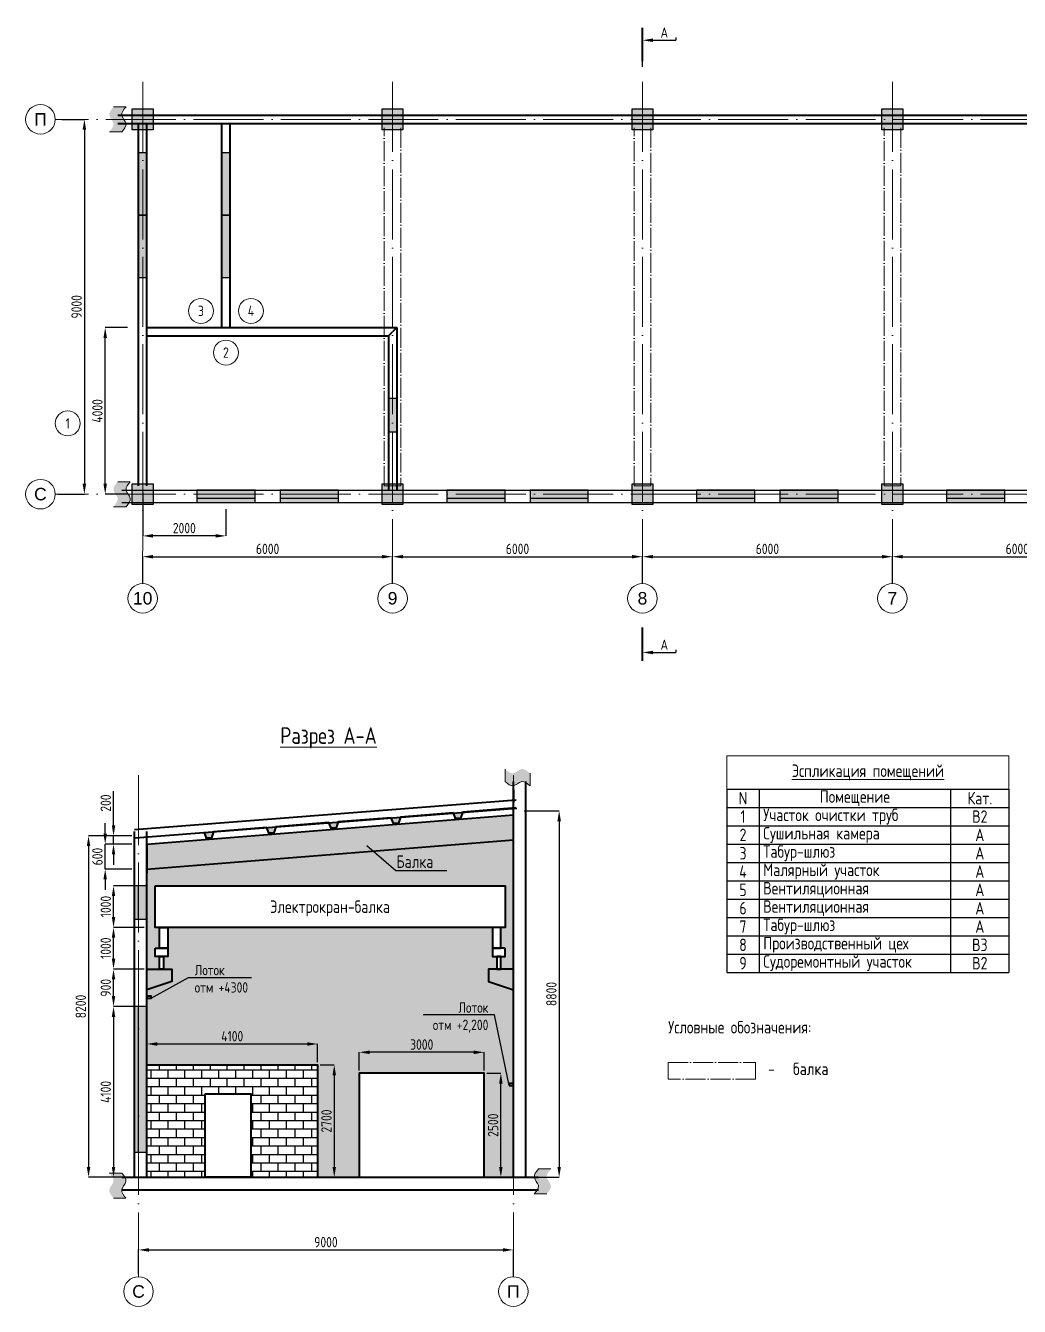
# Model space of a CAD drawing. Header units: millimetres. Extents: x -2811 to 42867, y -19500 to 11251.
# Drawn here: x -2811 to 21050, y -19500 to 11251 of the extents above; entities that cross this region are included whole.
import ezdxf
from ezdxf import colors
from ezdxf.entities.mleader import LeaderData, LeaderLine
from ezdxf.math import Vec2, Vec3

# ---------------------------------------------------------------- set-up
doc = ezdxf.new("R2010")
doc.units = ezdxf.units.MM
doc.linetypes.add('ACAD_ISO04W100', pattern=[30, 24, -3, 0, -3])
doc.layers.add('Штриховка', color=7, linetype='Continuous', lineweight=25)
doc.styles.get("Standard").update_dxf_attribs({"font": 'gost_1.ttf'})
doc.dimstyles.new('ISO-25', dxfattribs={"dimtxt": 250, "dimasz": 250, "dimexe": 1.25, "dimexo": 62, "dimgap": 62, "dimtad": 1, "dimtxsty": 'Standard', "dimcen": 2.5, "dimadec": 0, "dimazin": 0, "dimtfac": 1, "dimtmove": 0, "dimatfit": 3, "dimfxl": 1, "dimarcsym": 0})

# ---------------------------------------------------------------- blocks, each defined once
blk = doc.blocks.new('*D6')
at = {"color": 0, "lineweight": -2, "transparency": 16777216}
for p, q in [((-1938, 9000), (-1399, 9000)), ((-1400, 8750), (-1400, 250)), ((-2038, 0), (-1399, 0))]:
    blk.add_line(p, q, dxfattribs=at)
at = {"color": 0, "lineweight": 40, "transparency": 16777216}
for points in [[(-1442, 8750), (-1358, 8750), (-1400, 9000)], [(-1442, 250), (-1358, 250), (-1400, 0)]]:
    blk.add_solid(points, dxfattribs=at)
at = {"layer": 'Defpoints', "color": 0, "lineweight": 40, "transparency": 16777216}
for p in [(-2000, 9000), (-2100, 0), (-1400, 0)]:
    blk.add_point(p, dxfattribs=at)
at = {"color": 0, "lineweight": 15, "transparency": 16777216, "insert": (-1587, 4500), "char_height": 250, "attachment_point": 5, "rotation": 90}
blk.add_mtext('9000', dxfattribs=at)
blk = doc.blocks.new('*D7')
at = {"color": 0, "lineweight": -2, "transparency": 16777216}
for p, q in [((0, -2138), (0, -1499)), ((250, -1500), (5750, -1500)), ((6000, -2138), (6000, -1499))]:
    blk.add_line(p, q, dxfattribs=at)
at = {"color": 0, "lineweight": 40, "transparency": 16777216}
for points in [[(250, -1458), (250, -1542), (0, -1500)], [(5750, -1458), (5750, -1542), (6000, -1500)]]:
    blk.add_solid(points, dxfattribs=at)
at = {"layer": 'Defpoints', "color": 0, "lineweight": 40, "transparency": 16777216}
for p in [(6000, -1500), (0, -2200), (6000, -2200)]:
    blk.add_point(p, dxfattribs=at)
at = {"color": 0, "lineweight": 15, "transparency": 16777216, "insert": (3000, -1313), "char_height": 250, "attachment_point": 5}
blk.add_mtext('6000', dxfattribs=at)
blk = doc.blocks.new('*U2')
at = {"linetype": 'ACAD_ISO04W100', "lineweight": 15, "ltscale": 70}
blk.add_lwpolyline([(1, -6603), (0, -18648), (0, -18648)], dxfattribs=at)
at = {"linetype": 'Continuous', "lineweight": 15}
blk.add_circle((0, -19003), 355, dxfattribs=at)
blk = doc.blocks.new('*U3')
at = {"color": 0, "linetype": 'ByBlock', "lineweight": -2, "transparency": 16777216}
for p in [(0, 0), (6000, 0), (12000, 0), (18000, 0), (24000, 0), (30000, 0), (36000, 0), (42000, 0)]:
    blk.add_blockref('*U2', p, dxfattribs=at)
blk = doc.blocks.new('*U4')
at = {"linetype": 'ACAD_ISO04W100', "lineweight": 15, "ltscale": 70}
blk.add_lwpolyline([(1, 26252), (0, -18648), (0, -18648)], dxfattribs=at)
at = {"linetype": 'Continuous', "lineweight": 15}
blk.add_circle((0, -19003), 355, dxfattribs=at)
blk = doc.blocks.new('*U5')
at = {"color": 0, "linetype": 'ByBlock', "lineweight": -2, "transparency": 16777216}
for p in [(-9000, 0), (0, 0)]:
    blk.add_blockref('*U4', p, dxfattribs=at)
blk = doc.blocks.new('*U0')
at = {"linetype": 'Continuous', "lineweight": 30}
h = blk.add_hatch(color=254, dxfattribs=at)
h.dxf.hatch_style = 1
h.paths.add_polyline_path([(250, 250), (-250, 250), (-250, -250), (250, -250)])
at = {"color": 7, "linetype": 'Continuous', "lineweight": 30}
blk.add_lwpolyline([(-250, 250), (250, 250), (250, -250), (-250, -250)], close=True, dxfattribs=at)
blk = doc.blocks.new('*U1')
at = {"color": 0, "linetype": 'ByBlock', "lineweight": -2, "transparency": 16777216}
for p in [(0, 9000), (6000, 9000), (12000, 9000), (18000, 9000), (24000, 9000), (30000, 9000), (36000, 9000), (42000, 9000), (0, 0), (6000, 0), (12000, 0), (18000, 0), (24000, 0), (30000, 0), (36000, 0), (42000, 0)]:
    blk.add_blockref('*U0', p, dxfattribs=at)
blk = doc.blocks.new('*D9')
at = {"color": 0, "lineweight": -2, "transparency": 16777216}
for p, q in [((6000, -2138), (6000, -1499)), ((6250, -1500), (11750, -1500)), ((12000, -2138), (12000, -1499))]:
    blk.add_line(p, q, dxfattribs=at)
at = {"color": 0, "lineweight": 40, "transparency": 16777216}
for points in [[(6250, -1458), (6250, -1542), (6000, -1500)], [(11750, -1458), (11750, -1542), (12000, -1500)]]:
    blk.add_solid(points, dxfattribs=at)
at = {"layer": 'Defpoints', "color": 0, "lineweight": 40, "transparency": 16777216}
for p in [(12000, -1500), (6000, -2200), (12000, -2200)]:
    blk.add_point(p, dxfattribs=at)
at = {"color": 0, "lineweight": 15, "transparency": 16777216, "insert": (9000, -1313), "char_height": 250, "attachment_point": 5}
blk.add_mtext('6000', dxfattribs=at)
blk = doc.blocks.new('*D10')
at = {"color": 0, "lineweight": -2, "transparency": 16777216}
for p, q in [((12000, -2138), (12000, -1499)), ((12250, -1500), (17750, -1500)), ((18000, -2138), (18000, -1499))]:
    blk.add_line(p, q, dxfattribs=at)
at = {"color": 0, "lineweight": 40, "transparency": 16777216}
for points in [[(12250, -1458), (12250, -1542), (12000, -1500)], [(17750, -1458), (17750, -1542), (18000, -1500)]]:
    blk.add_solid(points, dxfattribs=at)
at = {"layer": 'Defpoints', "color": 0, "lineweight": 40, "transparency": 16777216}
for p in [(18000, -1500), (12000, -2200), (18000, -2200)]:
    blk.add_point(p, dxfattribs=at)
at = {"color": 0, "lineweight": 15, "transparency": 16777216, "insert": (15000, -1313), "char_height": 250, "attachment_point": 5}
blk.add_mtext('6000', dxfattribs=at)
blk = doc.blocks.new('*D11')
at = {"color": 0, "lineweight": -2, "transparency": 16777216}
for p, q in [((18000, -2138), (18000, -1499)), ((18250, -1500), (23750, -1500)), ((24000, -2138), (24000, -1499))]:
    blk.add_line(p, q, dxfattribs=at)
at = {"color": 0, "lineweight": 40, "transparency": 16777216}
for points in [[(18250, -1458), (18250, -1542), (18000, -1500)], [(23750, -1458), (23750, -1542), (24000, -1500)]]:
    blk.add_solid(points, dxfattribs=at)
at = {"layer": 'Defpoints', "color": 0, "lineweight": 40, "transparency": 16777216}
for p in [(24000, -1500), (18000, -2200), (24000, -2200)]:
    blk.add_point(p, dxfattribs=at)
at = {"color": 0, "lineweight": 15, "transparency": 16777216, "insert": (21000, -1313), "char_height": 250, "attachment_point": 5}
blk.add_mtext('6000', dxfattribs=at)
blk = doc.blocks.new('*T15')
at = {"color": 0, "linetype": 'ByBlock', "lineweight": -2, "transparency": 16777216}
for p, q in [((0, -800), (6772, -800)), ((0, -800), (0, -5200)), ((772, -800), (772, -5200)), ((5372, -800), (5372, -5200)), ((6772, -800), (6772, -5200)), ((0, -1240), (6772, -1240)), ((0, -1680), (6772, -1680)), ((0, -2120), (6772, -2120)), ((0, -2560), (6772, -2560)), ((0, -3000), (6772, -3000)), ((0, -3440), (6772, -3440)), ((0, -3880), (6772, -3880)), ((0, -4320), (6772, -4320)), ((0, -4760), (6772, -4760)), ((0, -5200), (6772, -5200))]:
    blk.add_line(p, q, dxfattribs=at)
at = {"layer": 'Defpoints', "color": 8, "linetype": 'ByBlock', "lineweight": 0, "transparency": 16777216}
for p, q in [((0, 0), (6772, 0)), ((0, 0), (0, -800)), ((6772, 0), (6772, -800))]:
    blk.add_line(p, q, dxfattribs=at)
at = {"color": 0, "linetype": 'Continuous', "lineweight": 20, "transparency": 16777216, "char_height": 300}
for s, insert, width, attachment_point in [('{\\fGOST type A|b0|i0|c204|p34;\\LЭспликация помещений}', (3386, -400), 6572.03, 5), ('N', (386, -1020), 572.03, 5), ('Помещение', (3072, -1020), 4400, 5), ('Кат.', (6072, -1020), 1200, 5), ('1', (386, -1460), 572.03, 5), ('Участок очистки труб', (872, -1460), 4400, 4), ('В2', (6072, -1460), 1200, 5), ('{\\C7;2}', (386, -1900), 572.03, 5), ('{\\fGOST type A|b0|i0|c204|p34;Сушильная камера}', (872, -1900), 4400, 4), ('А', (6072, -1900), 1200, 5), ('{\\fGOST type A|b0|i0|c204|p34;Табур-шлюз}', (872, -2340), 4400, 4), ('{\\C7;3}', (386, -2340), 572.03, 5), ('А', (6072, -2340), 1200, 5), ('{\\C7;4}', (386, -2780), 572.03, 5), ('Малярный участок', (872, -2780), 4400, 4), ('А', (6072, -2780), 1200, 5), ('{\\C7;5}', (386, -3220), 572.03, 5), ('{\\fGOST type A|b0|i0|c204|p34;Вентиляционная}', (872, -3220), 4400, 4), ('А', (6072, -3220), 1200, 5), ('{\\C7;6}', (386, -3660), 572.03, 5), ('{\\fGOST type A|b0|i0|c204|p34;Вентиляционная}', (872, -3660), 4400, 4), ('А', (6072, -3660), 1200, 5), ('7', (386, -4100), 572.03, 5), ('{\\fGOST type A|b0|i0|c204|p34;Табур-шлюз}', (872, -4100), 4400, 4), ('А', (6072, -4100), 1200, 5), ('8', (386, -4540), 572.03, 5), ('{\\fGOST type A|b0|i0|c204|p34;Производственный цех}', (872, -4540), 4400, 4), ('В3', (6072, -4540), 1200, 5), ('9', (386, -4980), 572.03, 5), ('{\\fGOST type A|b0|i0|c204|p34;Судоремонтный участок}', (872, -4980), 4400, 4), ('В2', (6072, -4980), 1200, 5)]:
    blk.add_mtext(s, dxfattribs=dict(at, insert=insert, width=width, attachment_point=attachment_point))
blk = doc.blocks.new('*U20')
at = {"linetype": 'Continuous', "lineweight": 40, "true_color": 0xffffff}
h = blk.add_hatch(color=7, dxfattribs=at)
h.dxf.hatch_style = 1
h.paths.add_polyline_path([(1400, -300), (1400, 0), (0, 0), (0, -300)])
at = {"color": 0, "linetype": 'Continuous', "lineweight": 30}
for p, q in [((1400, 0), (0, 0)), ((0, 0), (0, -300)), ((1400, -300), (1400, 0)), ((0, -300), (1400, -300))]:
    blk.add_line(p, q, dxfattribs=at)
blk.add_lwpolyline([(0, -100), (1400, -100)], dxfattribs=at)
blk = doc.blocks.new('*U23')
at = {"linetype": 'Continuous', "lineweight": 40, "true_color": 0xffffff}
h = blk.add_hatch(color=7, dxfattribs=at)
h.dxf.hatch_style = 1
h.paths.add_polyline_path([(800, -199), (800, 0), (0, 0), (0, -199)])
at = {"color": 0, "linetype": 'Continuous', "lineweight": 30}
for p, q in [((0, 0), (0, -199)), ((800, -199), (800, 0))]:
    blk.add_line(p, q, dxfattribs=at)
blk = doc.blocks.new('*D26')
at = {"color": 0, "lineweight": -2, "transparency": 16777216}
for p, q in [((0, 38), (0, -1001)), ((2000, -362), (2000, -1001)), ((1750, -1000), (250, -1000))]:
    blk.add_line(p, q, dxfattribs=at)
at = {"color": 0, "lineweight": 40, "transparency": 16777216}
for points in [[(250, -958), (250, -1042), (0, -1000)], [(1750, -958), (1750, -1042), (2000, -1000)]]:
    blk.add_solid(points, dxfattribs=at)
at = {"layer": 'Defpoints', "color": 0, "lineweight": 40, "transparency": 16777216}
for p in [(0, 100), (2000, -300), (0, -1000)]:
    blk.add_point(p, dxfattribs=at)
at = {"color": 0, "lineweight": 15, "transparency": 16777216, "insert": (1000, -813), "char_height": 250, "attachment_point": 5}
blk.add_mtext('2000', dxfattribs=at)
blk = doc.blocks.new('*D27')
at = {"color": 0, "lineweight": -2, "transparency": 16777216}
for p, q in [((-362, 4000), (-901, 4000)), ((-900, 250), (-900, 3750)), ((-362, 0), (-901, 0))]:
    blk.add_line(p, q, dxfattribs=at)
at = {"color": 0, "lineweight": 40, "transparency": 16777216}
for points in [[(-942, 3750), (-858, 3750), (-900, 4000)], [(-942, 250), (-858, 250), (-900, 0)]]:
    blk.add_solid(points, dxfattribs=at)
at = {"layer": 'Defpoints', "color": 0, "lineweight": 40, "transparency": 16777216}
for p in [(-900, 4000), (-300, 4000), (-300, 0)]:
    blk.add_point(p, dxfattribs=at)
at = {"color": 0, "lineweight": 15, "transparency": 16777216, "insert": (-1087, 2000), "char_height": 250, "attachment_point": 5, "rotation": 90}
blk.add_mtext('4000', dxfattribs=at)
blk = doc.blocks.new('*U28')
at = {"linetype": 'ACAD_ISO04W100', "lineweight": 15, "ltscale": 70}
blk.add_lwpolyline([(1, -6603), (0, -18648), (0, -18648)], dxfattribs=at)
at = {"linetype": 'Continuous', "lineweight": 15}
blk.add_circle((0, -19003), 355, dxfattribs=at)
blk = doc.blocks.new('*U29')
at = {"color": 0, "linetype": 'ByBlock', "lineweight": -2, "transparency": 16777216}
for p in [(0, 0), (9000, 0)]:
    blk.add_blockref('*U28', p, dxfattribs=at)
blk = doc.blocks.new('*D30')
at = {"color": 0, "lineweight": -2, "transparency": 16777216}
for p, q in [((-100, -18727), (-100, -18143)), ((8900, -18782), (8900, -18143)), ((150, -18144), (8650, -18144))]:
    blk.add_line(p, q, dxfattribs=at)
at = {"color": 0, "lineweight": 40, "transparency": 16777216}
for points in [[(150, -18102), (150, -18186), (-100, -18144)], [(8650, -18102), (8650, -18186), (8900, -18144)]]:
    blk.add_solid(points, dxfattribs=at)
at = {"layer": 'Defpoints', "color": 0, "lineweight": 40, "transparency": 16777216}
for p in [(8900, -18144), (-100, -18789), (8900, -18844)]:
    blk.add_point(p, dxfattribs=at)
at = {"color": 0, "lineweight": 15, "transparency": 16777216, "insert": (4400, -17957), "char_height": 250, "attachment_point": 5}
blk.add_mtext('9000', dxfattribs=at)
blk = doc.blocks.new('*U17')
at = {"linetype": 'Continuous', "lineweight": 20, "true_color": 0xffffff}
h = blk.add_hatch(color=7, dxfattribs=at)
h.dxf.hatch_style = 1
edge = h.paths.add_edge_path()
edge.add_spline(control_points=[(0, 0), (0.67, -0.56), (2, -1.67), (4, 0.67), (5.33, -0.44), (6, -1)], knot_values=[0, 0, 0, 0, 2.236068, 4.472136, 6.708204, 6.708204, 6.708204, 6.708204], degree=3, periodic=0)
edge.add_line((6, -1), (6, 2))
edge.add_spline(control_points=[(6, 2), (5.33, 2.56), (4, 3.67), (2, 1.33), (0.67, 2.44), (0, 3)], knot_values=[0, 0, 0, 0, 2.236068, 4.472136, 6.708204, 6.708204, 6.708204, 6.708204], degree=3, periodic=0)
edge.add_line((0, 3), (0, 0))
at = {"color": 7, "linetype": 'Continuous', "lineweight": 20, "true_color": 0xffffff}
for points in [[(0, 3), (0, 3), (0, 0)], [(6, 2), (6, 2), (6, -1)]]:
    blk.add_lwpolyline(points, dxfattribs=at)
at = {"color": 7, "linetype": 'Continuous', "lineweight": 20}
blk.add_spline([(0, 0), (2, -1), (4, 0), (6, -1)], degree=3, dxfattribs=at)
blk = doc.blocks.new('*D31')
at = {"color": 0, "lineweight": -2, "transparency": 16777216}
for p, q in [((-262, -12300), (-701, -12300)), ((-700, -12550), (-700, -16150)), ((138, -16400), (-701, -16400))]:
    blk.add_line(p, q, dxfattribs=at)
at = {"color": 0, "lineweight": 40, "transparency": 16777216}
for points in [[(-741, -12550), (-658, -12550), (-700, -12300)], [(-741, -16150), (-658, -16150), (-700, -16400)]]:
    blk.add_solid(points, dxfattribs=at)
at = {"layer": 'Defpoints', "color": 0, "lineweight": 40, "transparency": 16777216}
for p in [(-200, -12300), (-700, -16400), (200, -16400)]:
    blk.add_point(p, dxfattribs=at)
at = {"color": 0, "lineweight": 15, "transparency": 16777216, "insert": (-887, -14350), "char_height": 250, "attachment_point": 5, "rotation": 90}
blk.add_mtext('4100', dxfattribs=at)
blk = doc.blocks.new('*U32')
at = {"linetype": 'Continuous', "lineweight": 40, "true_color": 0xffffff}
h = blk.add_hatch(color=7, dxfattribs=at)
h.dxf.hatch_style = 1
h.paths.add_polyline_path([(3493, -300), (3493, 0), (0, 0), (0, -300)])
at = {"color": 0, "linetype": 'Continuous', "lineweight": 30}
for p, q in [((3493, 0), (0, 0)), ((0, 0), (0, -300)), ((0, -300), (3493, -300)), ((3493, -300), (3493, 0))]:
    blk.add_line(p, q, dxfattribs=at)
blk.add_lwpolyline([(0, -100), (3493, -100)], dxfattribs=at)
blk = doc.blocks.new('*D33')
at = {"color": 0, "lineweight": -2, "transparency": 16777216}
for p, q in [((-362, -8200), (-1301, -8200)), ((-1300, -8450), (-1300, -16150)), ((-362, -16400), (-1301, -16400))]:
    blk.add_line(p, q, dxfattribs=at)
at = {"color": 0, "lineweight": 40, "transparency": 16777216}
for points in [[(-1342, -8450), (-1258, -8450), (-1300, -8200)], [(-1342, -16150), (-1258, -16150), (-1300, -16400)]]:
    blk.add_solid(points, dxfattribs=at)
at = {"layer": 'Defpoints', "color": 0, "lineweight": 40, "transparency": 16777216}
for p in [(-300, -8200), (-1300, -16400), (-300, -16400)]:
    blk.add_point(p, dxfattribs=at)
at = {"color": 0, "lineweight": 15, "transparency": 16777216, "insert": (-1487, -12300), "char_height": 250, "attachment_point": 5, "rotation": 90}
blk.add_mtext('8200', dxfattribs=at)
blk = doc.blocks.new('*D34')
at = {"color": 0, "lineweight": -2, "transparency": 16777216}
for p, q in [((38, -10400), (-701, -10400)), ((-700, -11150), (-700, -10650)), ((38, -11400), (-701, -11400))]:
    blk.add_line(p, q, dxfattribs=at)
at = {"color": 0, "lineweight": 40, "transparency": 16777216}
for points in [[(-741, -10650), (-658, -10650), (-700, -10400)], [(-741, -11150), (-658, -11150), (-700, -11400)]]:
    blk.add_solid(points, dxfattribs=at)
at = {"layer": 'Defpoints', "color": 0, "lineweight": 40, "transparency": 16777216}
for p in [(-700, -10400), (100, -10400), (100, -11400)]:
    blk.add_point(p, dxfattribs=at)
at = {"color": 0, "lineweight": 15, "transparency": 16777216, "insert": (-887, -10900), "char_height": 250, "attachment_point": 5, "rotation": 90}
blk.add_mtext('1000', dxfattribs=at)
blk = doc.blocks.new('*D35')
at = {"color": 0, "lineweight": -2, "transparency": 16777216}
for p, q in [((38, -9400), (-701, -9400)), ((-700, -10150), (-700, -9650)), ((38, -10400), (-701, -10400))]:
    blk.add_line(p, q, dxfattribs=at)
at = {"color": 0, "lineweight": 40, "transparency": 16777216}
for points in [[(-741, -9650), (-658, -9650), (-700, -9400)], [(-741, -10150), (-658, -10150), (-700, -10400)]]:
    blk.add_solid(points, dxfattribs=at)
at = {"layer": 'Defpoints', "color": 0, "lineweight": 40, "transparency": 16777216}
for p in [(-700, -9400), (100, -9400), (100, -10400)]:
    blk.add_point(p, dxfattribs=at)
at = {"color": 0, "lineweight": 15, "transparency": 16777216, "insert": (-887, -9900), "char_height": 250, "attachment_point": 5, "rotation": 90}
blk.add_mtext('1000', dxfattribs=at)
blk = doc.blocks.new('*U36')
at = {"linetype": 'Continuous', "lineweight": 40, "true_color": 0xffffff}
h = blk.add_hatch(color=7, dxfattribs=at)
h.dxf.hatch_style = 1
h.paths.add_polyline_path([(800, -300), (800, 0), (0, 0), (0, -300)])
at = {"color": 0, "linetype": 'Continuous', "lineweight": 30}
for p, q in [((800, 0), (0, 0)), ((0, 0), (0, -300)), ((800, -300), (800, 0)), ((0, -300), (800, -300))]:
    blk.add_line(p, q, dxfattribs=at)
blk.add_lwpolyline([(0, -100), (800, -100)], dxfattribs=at)
blk = doc.blocks.new('*D37')
at = {"color": 0, "lineweight": -2, "transparency": 16777216}
for p, q in [((-700, -7950), (-700, -7130)), ((-262, -8200), (-701, -8200)), ((-700, -8400), (-700, -8200)), ((-262, -8400), (-701, -8400)), ((-700, -8650), (-700, -8900))]:
    blk.add_line(p, q, dxfattribs=at)
at = {"color": 0, "lineweight": 40, "transparency": 16777216}
for points in [[(-741, -7950), (-658, -7950), (-700, -8200)], [(-741, -8650), (-658, -8650), (-700, -8400)]]:
    blk.add_solid(points, dxfattribs=at)
at = {"layer": 'Defpoints', "color": 0, "lineweight": 40, "transparency": 16777216}
for p in [(-700, -8200), (-200, -8200), (-200, -8400)]:
    blk.add_point(p, dxfattribs=at)
at = {"color": 0, "lineweight": 15, "transparency": 16777216, "insert": (-887, -7415), "char_height": 250, "attachment_point": 5, "rotation": 90}
blk.add_mtext('200', dxfattribs=at)
blk = doc.blocks.new('*U38')
at = {"linetype": 'Continuous', "lineweight": 40}
blk.add_lwpolyline([(-750, -70), (530, -70), (590, 70), (710, 70), (750, -70)], dxfattribs=at)
blk = doc.blocks.new('*U39')
at = {"color": 0, "linetype": 'ByBlock', "lineweight": -2, "transparency": 16777216}
for p in [(0, 0), (1500, 0), (3000, 0), (4500, 0), (6000, 0)]:
    blk.add_blockref('*U38', p, dxfattribs=at)
blk = doc.blocks.new('*D40')
at = {"color": 0, "lineweight": -2, "transparency": 16777216}
for p, q in [((12000, 10262), (12000, 10901)), ((12250, 10900), (12800, 10900)), ((12800, 10962), (12800, 10901))]:
    blk.add_line(p, q, dxfattribs=at)
at = {"color": 0, "lineweight": 40, "transparency": 16777216}
blk.add_solid([(12250, 10942), (12250, 10858), (12000, 10900)], dxfattribs=at)
at = {"layer": 'Defpoints', "color": 0, "lineweight": 40, "transparency": 16777216}
for p in [(12800, 10900), (12800, 10900), (12000, 10200)]:
    blk.add_point(p, dxfattribs=at)
at = {"color": 0, "lineweight": 15, "transparency": 16777216, "insert": (12525, 11087), "char_height": 250, "attachment_point": 5}
blk.add_mtext('{\\fGOST type A|b0|i0|c204|p34;А}', dxfattribs=at)
blk = doc.blocks.new('_None')
blk = doc.blocks.new('*D42')
at = {"color": 0, "lineweight": -2, "transparency": 16777216}
for p, q in [((12000, -3562), (12000, -3801)), ((12250, -3800), (12800, -3800)), ((12800, -3738), (12800, -3799))]:
    blk.add_line(p, q, dxfattribs=at)
at = {"color": 0, "lineweight": 40, "transparency": 16777216}
blk.add_solid([(12250, -3758), (12250, -3842), (12000, -3800)], dxfattribs=at)
at = {"layer": 'Defpoints', "color": 0, "lineweight": 40, "transparency": 16777216}
for p in [(12000, -3500), (12800, -3800), (12800, -3800)]:
    blk.add_point(p, dxfattribs=at)
at = {"color": 0, "lineweight": 15, "transparency": 16777216, "insert": (12525, -3613), "char_height": 250, "attachment_point": 5}
blk.add_mtext('{\\fGOST type A|b0|i0|c204|p34;А}', dxfattribs=at)
blk = doc.blocks.new('*U45')
at = {"linetype": 'Continuous', "lineweight": 40, "true_color": 0xffffff}
h = blk.add_hatch(color=7, dxfattribs=at)
h.dxf.hatch_style = 1
h.paths.add_polyline_path([(1500, -199), (1500, 0), (0, 0), (0, -199)])
at = {"color": 0, "linetype": 'Continuous', "lineweight": 30}
for p, q in [((0, 0), (0, -199)), ((1500, -199), (1500, 0))]:
    blk.add_line(p, q, dxfattribs=at)
blk = doc.blocks.new('*D47')
at = {"color": 0, "lineweight": -2, "transparency": 16777216}
for p, q in [((-900, -8150), (-900, -7900)), ((-262, -8400), (-901, -8400)), ((-900, -9000), (-900, -8400)), ((-262, -9000), (-901, -9000)), ((-900, -9250), (-900, -9500))]:
    blk.add_line(p, q, dxfattribs=at)
at = {"color": 0, "lineweight": 40, "transparency": 16777216}
for points in [[(-942, -8150), (-858, -8150), (-900, -8400)], [(-942, -9250), (-858, -9250), (-900, -9000)]]:
    blk.add_solid(points, dxfattribs=at)
at = {"layer": 'Defpoints', "color": 0, "lineweight": 40, "transparency": 16777216}
for p in [(-900, -8400), (-200, -8400), (-200, -9000)]:
    blk.add_point(p, dxfattribs=at)
at = {"color": 0, "lineweight": 15, "transparency": 16777216, "insert": (-1087, -8700), "char_height": 250, "attachment_point": 5, "rotation": 90}
blk.add_mtext('600', dxfattribs=at)
blk = doc.blocks.new('*D48')
at = {"color": 0, "lineweight": -2, "transparency": 16777216}
for p, q in [((9162, -7600), (10001, -7600)), ((10000, -7850), (10000, -16150)), ((9162, -16400), (10001, -16400))]:
    blk.add_line(p, q, dxfattribs=at)
at = {"color": 0, "lineweight": 40, "transparency": 16777216}
for points in [[(9958, -7850), (10042, -7850), (10000, -7600)], [(9958, -16150), (10042, -16150), (10000, -16400)]]:
    blk.add_solid(points, dxfattribs=at)
at = {"layer": 'Defpoints', "color": 0, "lineweight": 40, "transparency": 16777216}
for p in [(9100, -7600), (9100, -16400), (10000, -16400)]:
    blk.add_point(p, dxfattribs=at)
at = {"color": 0, "lineweight": 15, "transparency": 16777216, "insert": (9813, -12000), "char_height": 250, "attachment_point": 5, "rotation": 90}
blk.add_mtext('8800', dxfattribs=at)
blk = doc.blocks.new('*D49')
at = {"color": 0, "lineweight": -2, "transparency": 16777216}
for p, q in [((38, -11400), (-701, -11400)), ((-700, -12050), (-700, -11650)), ((38, -12300), (-701, -12300))]:
    blk.add_line(p, q, dxfattribs=at)
at = {"color": 0, "lineweight": 40, "transparency": 16777216}
for points in [[(-741, -11650), (-658, -11650), (-700, -11400)], [(-741, -12050), (-658, -12050), (-700, -12300)]]:
    blk.add_solid(points, dxfattribs=at)
at = {"layer": 'Defpoints', "color": 0, "lineweight": 40, "transparency": 16777216}
for p in [(-700, -11400), (100, -11400), (100, -12300)]:
    blk.add_point(p, dxfattribs=at)
at = {"color": 0, "lineweight": 15, "transparency": 16777216, "insert": (-887, -11850), "char_height": 250, "attachment_point": 5, "rotation": 90}
blk.add_mtext('900', dxfattribs=at)
blk = doc.blocks.new('*D52')
at = {"color": 0, "lineweight": -2, "transparency": 16777216}
for p, q in [((100, -13638), (100, -13199)), ((350, -13200), (3950, -13200)), ((4200, -13638), (4200, -13199))]:
    blk.add_line(p, q, dxfattribs=at)
at = {"color": 0, "lineweight": 40, "transparency": 16777216}
for points in [[(350, -13158), (350, -13242), (100, -13200)], [(3950, -13158), (3950, -13242), (4200, -13200)]]:
    blk.add_solid(points, dxfattribs=at)
at = {"layer": 'Defpoints', "color": 0, "lineweight": 40, "transparency": 16777216}
for p in [(4200, -13200), (100, -13700), (4200, -13700)]:
    blk.add_point(p, dxfattribs=at)
at = {"color": 0, "lineweight": 15, "transparency": 16777216, "insert": (2150, -13013), "char_height": 250, "attachment_point": 5}
blk.add_mtext('4100', dxfattribs=at)
blk = doc.blocks.new('*D53')
at = {"color": 0, "lineweight": -2, "transparency": 16777216}
for p, q in [((4262, -13700), (4601, -13700)), ((4600, -13950), (4600, -16150)), ((4262, -16400), (4601, -16400))]:
    blk.add_line(p, q, dxfattribs=at)
at = {"color": 0, "lineweight": 15, "transparency": 16777216}
for points in [[(4558, -13950), (4642, -13950), (4600, -13700)], [(4558, -16150), (4642, -16150), (4600, -16400)]]:
    blk.add_solid(points, dxfattribs=at)
at = {"layer": 'Defpoints', "color": 0, "lineweight": 15, "transparency": 16777216}
for p in [(4200, -13700), (4200, -16400), (4600, -16400)]:
    blk.add_point(p, dxfattribs=at)
at = {"color": 0, "lineweight": 15, "transparency": 16777216, "insert": (4413, -15050), "char_height": 250, "attachment_point": 5, "rotation": 90}
blk.add_mtext('2700', dxfattribs=at)
blk = doc.blocks.new('*D57')
at = {"layer": 'Defpoints', "color": 0, "linetype": 'Continuous', "lineweight": 15, "transparency": 16777216}
for p in [(5200, -13400), (5200, -13900), (8200, -13900)]:
    blk.add_point(p, dxfattribs=at)
at = {"layer": 'Штриховка', "color": 0, "linetype": 'Continuous', "lineweight": -2, "transparency": 16777216}
for p, q in [((5200, -13838), (5200, -13399)), ((7950, -13400), (5450, -13400)), ((8200, -13838), (8200, -13399))]:
    blk.add_line(p, q, dxfattribs=at)
at = {"layer": 'Штриховка', "color": 0, "linetype": 'Continuous', "lineweight": 15, "transparency": 16777216}
for points in [[(5450, -13358), (5450, -13442), (5200, -13400)], [(7950, -13358), (7950, -13442), (8200, -13400)]]:
    blk.add_solid(points, dxfattribs=at)
at = {"layer": 'Штриховка', "color": 0, "linetype": 'Continuous', "lineweight": 15, "transparency": 16777216, "insert": (6700, -13213), "char_height": 250, "attachment_point": 5}
blk.add_mtext('3000', dxfattribs=at)
blk = doc.blocks.new('*D58')
at = {"layer": 'Defpoints', "color": 0, "linetype": 'Continuous', "lineweight": 15, "transparency": 16777216}
for p in [(8200, -13900), (8600, -13900), (8200, -16400)]:
    blk.add_point(p, dxfattribs=at)
at = {"layer": 'Штриховка', "color": 0, "linetype": 'Continuous', "lineweight": -2, "transparency": 16777216}
for p, q in [((8262, -13900), (8601, -13900)), ((8600, -16150), (8600, -14150)), ((8262, -16400), (8601, -16400))]:
    blk.add_line(p, q, dxfattribs=at)
at = {"layer": 'Штриховка', "color": 0, "linetype": 'Continuous', "lineweight": 15, "transparency": 16777216}
for points in [[(8558, -14150), (8642, -14150), (8600, -13900)], [(8558, -16150), (8642, -16150), (8600, -16400)]]:
    blk.add_solid(points, dxfattribs=at)
at = {"layer": 'Штриховка', "color": 0, "linetype": 'Continuous', "lineweight": 15, "transparency": 16777216, "insert": (8413, -15150), "char_height": 250, "attachment_point": 5, "rotation": 90}
blk.add_mtext('2500', dxfattribs=at)

msp = doc.modelspace()

# ---------------------------------------------------------------- hatches: boundary and pattern name
at = {"linetype": 'Continuous', "lineweight": 40}
h = msp.add_hatch(color=9, dxfattribs=at)
h.dxf.hatch_style = 1
h.paths.add_polyline_path([(100.208, -11900), (700.208, -11700), (700.208, -11400), (100.208, -11400)])
h.paths.add_polyline_path([(8900.108, -11400), (8300.208, -11400), (8300.208, -11700), (8900.208, -11900)])
at = {"layer": 'Штриховка'}
h = msp.add_hatch(color=9, dxfattribs=at)
h.dxf.hatch_style = 1
h.paths.add_polyline_path([(7681.672, -7637.45), (7465.438, -7654.305), (7514.745, -7786.583), (7634.376, -7777.173)])
h.paths.add_polyline_path([(1701.635, -8103.573), (1482.367, -8120.664), (1533.222, -8257.096), (1652.852, -8247.686)])
h.paths.add_polyline_path([(3196.644, -7987.042), (2978.134, -8004.074), (3028.603, -8139.468), (3148.233, -8130.058)])
h.paths.add_polyline_path([(4691.653, -7870.511), (4473.902, -7887.484), (4523.984, -8021.84), (4643.614, -8012.43)])
h.paths.add_polyline_path([(6186.662, -7753.981), (5969.67, -7770.895), (6019.364, -7904.212), (6138.995, -7894.801)])
h = msp.add_hatch(color=9, dxfattribs=at)
h.dxf.hatch_style = 1
h.paths.add_polyline_path([(100.208, -8400), (100.208, -9000), (8900.208, -8300), (8900.186, -7700)])
at = {"layer": 'Штриховка', "true_color": 0xf7f7f7}
h = msp.add_hatch(color=7, dxfattribs=at)
h.dxf.hatch_style = 1
h.paths.add_polyline_path([(8900.175, -8300.003), (100.208, -9000), (100.208, -9100), (100.208, -9400), (100.208, -9400), (100.208, -10200), (100.208, -11400), (400.208, -11400), (400.208, -11100), (300.208, -11100), (300.208, -10900), (400.208, -10900), (400.208, -10400), (300.208, -10400), (300.208, -9400), (8700.208, -9400), (8700.208, -10400), (8600.208, -10400), (8600.208, -10900), (8700.208, -10900), (8700.208, -11100), (8600.208, -11100), (8600.208, -11400), (8900.108, -11400)])
h.paths.add_polyline_path([(4200, -13700), (4200, -16400), (5200, -16400), (5200, -13900), (8200, -13900), (8200, -16400), (8900, -16400), (8900.047, -14200), (8800, -14200), (8800, -14150), (8900.049, -14150), (8900.097, -11899.963), (8300.208, -11700), (8300.208, -11400), (8500.208, -11400), (8500.208, -11100), (8400.208, -11100), (8400.208, -10900), (8400.208, -10400), (600.208, -10400), (600.208, -10900), (600.208, -11100), (500.208, -11100), (500.208, -11400), (700.208, -11400), (700.208, -11700), (100.208, -11900), (100.208, -12050), (200, -12050), (200, -12100), (100.208, -12100), (100.208, -12300), (100.208, -12300), (100.208, -13700)])
at = {"layer": 'Штриховка'}
h = msp.add_hatch(dxfattribs=at)
h.set_pattern_fill('AR-B816', color=9)
h.paths.add_polyline_path([(4200, -13700), (100.208, -13700), (100.208, -15793.341), (100.208, -16400), (1500, -16400), (1500, -14400), (2600, -14400), (2600, -16400), (4200, -16400)])

# ---------------------------------------------------------------- linework, layer by layer
at = {"color": 0, "linetype": 'CONTINUOUS', "lineweight": 40}
for p, q in [((-600, 9100), (41750, 9100)), ((-100, 200), (-100, 8900)), ((1900, 4000), (1900, 8900)), ((100, 4000), (6100, 4000)), ((6100, 4000), (6000, 3900)), ((6100, 4000), (6100, 100)), ((8900.208, -16400), (8900.208, -6900)), ((-197.643, -8051.008), (8966.946, -7336.661)), ((-199.792, -16400), (-199.792, -8100)), ((-499.792, -16400), (9500.208, -16400))]:
    msp.add_line(p, q, dxfattribs=at)
at = {"linetype": 'CONTINUOUS', "lineweight": 40}
for p, q in [((-600, 8900), (41750, 8900)), ((100, 200), (100, 8900)), ((2100, 4000), (2100, 8900)), ((100, 3800), (5900, 3800)), ((5900, 3800), (6000, 3900)), ((5900, 3800), (5900, 100)), ((9200.208, -16400), (9200.208, -6900)), ((-182.101, -8250.403), (8982.489, -7536.056)), ((100.208, -16400), (100.208, -8100)), ((-499.792, -16700), (9500.208, -16700))]:
    msp.add_line(p, q, dxfattribs=at)
at = {"color": 0, "linetype": 'CONTINUOUS', "lineweight": 30}
msp.add_line((-500, 100), (41700, 100), dxfattribs=at)
at = {"linetype": 'CONTINUOUS', "lineweight": 30}
msp.add_line((-500, -200), (41700, -200), dxfattribs=at)
at = {"linetype": 'Continuous', "lineweight": 40}
for points in [[(12000, 10400), (12000, 11200)], [(12000, -4000), (12000, -3200)], [(8900.208, -7100), (8900.208, -7400)], [(100.208, -8400), (8900, -7700)], [(100.208, -9000), (8900.208, -8300)], [(100.208, -11400), (700.208, -11400), (700.208, -11700), (100.208, -11900)], [(8900.208, -11400), (8300.208, -11400), (8300.208, -11700), (8900.208, -11900)]]:
    msp.add_lwpolyline(points, dxfattribs=at)
at = {"color": 9, "linetype": 'ACAD_ISO04W100', "lineweight": 15, "ltscale": 20}
for points in [[(6200, 8798.75), (6200, 198.75), (5800, 198.75), (5800, 8798.75)], [(12200, 8798.75), (12200, 198.75), (11800, 198.75), (11800, 8798.75)], [(18200, 8800), (18200, 200), (17800, 200), (17800, 8800)]]:
    msp.add_lwpolyline(points, dxfattribs=at)
at = {"linetype": 'Continuous', "lineweight": 40}
for points in [[(300.208, -9400), (8700.208, -9400), (8700.208, -10400), (300.208, -10400)], [(400.208, -10400), (600.208, -10400), (600.208, -10900), (400.208, -10900)], [(8600.208, -10400), (8400.208, -10400), (8400.208, -10900), (8600.208, -10900)], [(300.208, -10900), (600.208, -10900), (600.208, -11100), (300.208, -11100)], [(8700.208, -10900), (8400.208, -10900), (8400.208, -11100), (8700.208, -11100)], [(400.208, -11100), (500.208, -11100), (500.208, -11400), (400.208, -11400)], [(8600.208, -11100), (8500.208, -11100), (8500.208, -11400), (8600.208, -11400)]]:
    msp.add_lwpolyline(points, close=True, dxfattribs=at)
at = {"color": 7, "linetype": 'Continuous', "lineweight": 40}
for points in [[(100, -12100), (200, -12100), (200, -12050), (100, -12050)], [(8800, -14200), (8900, -14200), (8900, -14150), (8800, -14150)]]:
    msp.add_lwpolyline(points, close=True, dxfattribs=at)
at = {"color": 9, "linetype": 'ACAD_ISO04W100', "lineweight": 15, "ltscale": 20}
msp.add_lwpolyline([(12616.513, -13646.612), (14716.513, -13646.612), (14716.513, -14046.612), (12616.513, -14046.612)], close=True, dxfattribs=at)
at = {"color": 252, "linetype": 'Continuous', "lineweight": 18}
for centre in [(1400, 4400), (2600, 4400), (2000, 3400), (-1800, 1700)]:
    msp.add_circle(centre, 300, dxfattribs=at)
at = {"layer": 'Штриховка', "linetype": 'Continuous', "lineweight": 40}
for points in [[(100.208, -8400), (100.208, -9100)], [(100, -16400), (100, -13700), (4200, -13700), (4200, -16400)]]:
    msp.add_lwpolyline(points, dxfattribs=at)
for points in [[(5200, -16400), (8200, -16400), (8200, -13900), (5200, -13900)], [(1500, -14400), (2600, -14400), (2600, -16400), (1500, -16400)]]:
    msp.add_lwpolyline(points, close=True, dxfattribs=at)

# ---------------------------------------------------------------- block references
at = {"color": 7, "lineweight": 15}
for name, p in [('*U3', (-0.263, 16502.69)), ('*U29', (-100.314, -141.414))]:
    msp.add_blockref(name, p, dxfattribs=at)
at = {"color": 7, "lineweight": 15, "rotation": 270}
msp.add_blockref('*U5', (16547.987, 0.263), dxfattribs=at)
at = {"yscale": 100, "zscale": 100}
for p, xscale, rotation in [((-500, 8700), 100, 89.99999999999999), ((-400, -300), 100, 89.99999999999999), ((9501.549, -16200), 100, 270), ((-501.132, -16300), -100, 90)]:
    msp.add_blockref('*U17', p, dxfattribs=dict(at, xscale=xscale, rotation=rotation))
at = {"color": 5, "linetype": 'Continuous', "lineweight": 30}
msp.add_blockref('*U1', (0, 0), dxfattribs=at)
at = {"linetype": 'Continuous', "lineweight": 40}
for name, p, rotation in [('*U45', (-99.484, 6700), 89.99999999999999), ('*U45', (1900.516, 6700), 89.99999999999999), ('*U45', (-99.484, 5200), 89.99999999999999), ('*U45', (1900.516, 5200), 89.99999999999999), ('*U23', (5900.516, 1500), 89.99999999999999), ('*U20', (2700, -201.25), 180), ('*U20', (4700, -201.25), 180), ('*U20', (8700, -201.25), 180), ('*U20', (10700, -201.25), 180), ('*U20', (14700, -201.25), 180), ('*U20', (16700, -201.25), 180), ('*U20', (20700, -201.25), 180), ('*U39', (8217.069, -7661.122), 184.4976822093718), ('*U36', (-199.792, -10200), 89.99999999999999), ('*U32', (-199.792, -15793.341), 89.99999999999999)]:
    msp.add_blockref(name, p, dxfattribs=dict(at, rotation=rotation))
msp.add_blockref('*T15', (14027.972, -6280))
at = {"xscale": 100, "yscale": 100, "zscale": 100}
msp.add_blockref('*U17', (8700.208, -6900), dxfattribs=at)

# ---------------------------------------------------------------- texts
at = {"color": 7, "lineweight": 30, "char_height": 300, "attachment_point": 5}
for s, insert in [('{\\fArial|b0|i0|c204|p34;П}', (-2455.298, 9000.598)), ('{\\fArial|b0|i0|c204|p34;С}', (-2455.298, 0.598)), ('{\\fArial|b0|i0|c0|p34;10}', (-0.003, -2500)), ('{\\fArial|b0|i0|c204|p34;9}', (6000, -2500)), ('{\\fArial|b0|i0|c204|p34;8}', (11999.997, -2500)), ('{\\fArial|b0|i0|c204|p34;7}', (17999.997, -2500)), ('{\\fArial|b0|i0|c204|p34;С}', (-100.055, -19144.104)), ('{\\fArial|b0|i0|c204|p34;П}', (8899.945, -19144.104))]:
    msp.add_mtext_dynamic_manual_height_columns(s, width=461.01873, gutter_width=12.5, heights=[2.5], dxfattribs=dict(at, insert=insert))
at = {"color": 252, "lineweight": 18, "char_height": 250, "attachment_point": 5}
for s, insert in [('{\\fGOST type A|b0|i0|c204|p34;3}', (1400, 4400)), ('{\\fGOST type A|b0|i0|c204|p34;4}', (2600, 4400)), ('{\\fGOST type A|b0|i0|c204|p34;2}', (2000, 3400)), ('{\\fGOST type A|b0|i0|c204|p34;1}', (-1800, 1700))]:
    msp.add_mtext_dynamic_manual_height_columns(s, width=461.01873, gutter_width=12.5, heights=[2.5], dxfattribs=dict(at, insert=insert))
at = {"color": 7, "lineweight": 20, "insert": (4461.86, -5848.039), "char_height": 400, "width": 4385.46391, "attachment_point": 5}
msp.add_mtext('{\\LРазрез А-А}', dxfattribs=at)
at = {"color": 7, "lineweight": 18, "insert": (4499.945, -9944.104), "char_height": 300, "width": 4385.46391, "attachment_point": 5}
msp.add_mtext('Электрокран-балка', dxfattribs=at)
at = {"color": 7, "lineweight": 30, "insert": (12616.513, -12646.612), "char_height": 300, "width": 5683.48692, "attachment_point": 1}
msp.add_mtext('Условные обозначения:\\P\\P\\pi-600,l3000,t3000;-^Iбалка', dxfattribs=at)

# ---------------------------------------------------------------- dimensions: what is measured, and where the dimension line sits
at = {"color": 7, "lineweight": 15}
for base, p1, p2, picture, middle in [((12800, 10900), (12000, 10200), (12800, 10900), '*D40', (12525, 11087)), ((12800, -3800), (12000, -3500), (12800, -3800), '*D42', (12525, -3613))]:
    dim = msp.add_linear_dim(base=base, p1=p1, p2=p2, text='{\\fGOST type A|b0|i0|c204|p34;А}', dimstyle='ISO-25', override={"dimblk2": 'None', "dimsah": 1}, dxfattribs=at)
    dim.commit()
    dim.dimension.update_dxf_attribs({"geometry": picture, "text_midpoint": middle})
for base, p1, p2, picture, middle in [((-1400, 0), (-2000, 9000), (-2099.997, 0), '*D6', (-1587.357, 4500)), ((-900, 4000), (-300, 0), (-300, 4000), '*D27', (-1087.357, 2000)), ((-699.792, -8200), (-200, -8400), (-199.792, -8200), '*D37', (-886.792, -7414.786)), ((10000, -16400), (9100.208, -7600), (9100.208, -16400), '*D48', (9813, -12000)), ((-1300, -16400), (-299.792, -8200), (-299.792, -16400), '*D33', (-1487, -12300)), ((-699.792, -9400), (100.208, -10400), (100.208, -9400), '*D35', (-886.792, -9900)), ((-699.792, -10400), (100.208, -11400), (100.208, -10400), '*D34', (-886.792, -10900)), ((-699.792, -11400), (100.208, -12300), (100.208, -11400), '*D49', (-886.792, -11850)), ((-699.792, -16400), (-199.792, -12300), (200.208, -16400), '*D31', (-886.792, -14350)), ((4600, -16400), (4200, -13700), (4200, -16400), '*D53', (4413, -15050))]:
    dim = msp.add_linear_dim(base=base, p1=p1, p2=p2, angle=90, dimstyle='ISO-25', dxfattribs=at)
    dim.commit()
    dim.dimension.update_dxf_attribs({"geometry": picture, "text_midpoint": middle})
for base, p1, p2, picture, middle in [((0, -1000), (2000, -300), (0, 100), '*D26', (1000, -813)), ((6000, -1500), (0, -2200), (6000, -2200), '*D7', (3000, -1312.822)), ((12000, -1500), (6000, -2200), (12000, -2200), '*D9', (9000, -1312.822)), ((18000, -1500), (12000, -2200), (18000, -2200), '*D10', (15000, -1312.822)), ((24000, -1500), (18000, -2200), (24000, -2200), '*D11', (21000, -1312.822)), ((4200, -13200), (100, -13700), (4200, -13700), '*D52', (2150, -13013)), ((8899.948, -18144.108), (-100.052, -18789.401), (8899.948, -18844.108), '*D30', (4399.948, -17956.751))]:
    dim = msp.add_linear_dim(base=base, p1=p1, p2=p2, dimstyle='ISO-25', dxfattribs=at)
    dim.commit()
    dim.dimension.update_dxf_attribs({"geometry": picture, "text_midpoint": middle})
dim = msp.add_linear_dim(base=(-900, -8400), p1=(-200, -9000), p2=(-199.792, -8400), angle=90, dimstyle='ISO-25', dxfattribs=at)
dim.commit()
dim.dimension.update_dxf_attribs({"geometry": '*D47', "text_midpoint": (-900, -8700), "dimtype": 160})
at = {"layer": 'Штриховка', "linetype": 'Continuous', "lineweight": 15}
dim = msp.add_linear_dim(base=(5200, -13400), p1=(8200, -13900), p2=(5200, -13900), dimstyle='ISO-25', dxfattribs=at)
dim.commit()
dim.dimension.update_dxf_attribs({"geometry": '*D57', "text_midpoint": (6700, -13213)})
dim = msp.add_linear_dim(base=(8600, -13900), p1=(8200, -16400), p2=(8200, -13900), angle=90, dimstyle='ISO-25', dxfattribs=at)
dim.commit()
dim.dimension.update_dxf_attribs({"geometry": '*D58', "text_midpoint": (8413, -15150)})

# ---------------------------------------------------------------- leaders
at = {"color": 7, "lineweight": 18}
ml = msp.add_multileader_mtext('Standard', dxfattribs=at)
ml.set_content('Балка', color=7)
ml.set_leader_properties()
ml.build(insert=Vec2(0, 0))
ml.multileader.update_dxf_attribs({"text_left_attachment_type": 6})
ctx = ml.context
ctx.base_point, ctx.char_height, ctx.plane_origin = Vec3(6089.907, -9031.699), 300, Vec3(4981.907, -7631.699)
ctx.left_attachment = 6
notes = []
notes.append((ctx, [(0, (1, 1, 0), (6081.907, -9031.699), (1, 0), 8, [(0, [(5381.907, -8431.699)], 0, [])])]))
ctx.mtext.insert, ctx.mtext.flow_direction = Vec3(6091.907, -8671.699), 5
at = {"color": 7, "linetype": 'Continuous', "lineweight": 13}
ml = msp.add_multileader_mtext('Standard', dxfattribs=at)
ml.set_content('Лоток\\Pотм +4300', color=7)
ml.set_leader_properties()
ml.set_arrow_properties(name='NONE')
ml.build(insert=Vec2(0, 0))
ml.multileader.update_dxf_attribs({"text_left_attachment_type": 6, "text_right_attachment_type": 6, "dogleg_length": 0.36, "arrow_head_size": 200})
ctx = ml.context
ctx.base_point, ctx.char_height, ctx.arrow_head_size, ctx.landing_gap_size, ctx.plane_origin = Vec3(1240.437, -11600), 250, 200, 9, Vec3(-1837.292, -16906.569)
ctx.left_attachment, ctx.right_attachment = 6, 6
notes.append((ctx, [(0, (1, 1, 0), (1099.102, -11600), (1, 0), 141.335, [(0, [(200, -12100)], 0, [])])]))
ctx.mtext.insert, ctx.mtext.width, ctx.mtext.defined_height, ctx.mtext.flow_direction = Vec3(1249.437, -11300), 1350.56298, 321.327, 5
ml = msp.add_multileader_mtext('Standard', dxfattribs=at)
ml.set_content('Лоток\\Pотм +2,200', color=7)
ml.set_leader_properties()
ml.set_arrow_properties(name='NONE')
ml.build(insert=Vec2(0, 0))
ml.multileader.update_dxf_attribs({"text_left_attachment_type": 6, "text_right_attachment_type": 6, "dogleg_length": 0.36, "arrow_head_size": 200})
ctx = ml.context
ctx.base_point, ctx.char_height, ctx.arrow_head_size, ctx.landing_gap_size, ctx.plane_origin = Vec3(6897.964, -12500), 250, 200, 9, Vec3(4112.708, -19256.569)
ctx.left_attachment, ctx.right_attachment, ctx.text_align_type = 6, 6, 2
notes.append((ctx, [(1, (1, 1, 0), (8450.335, -12500), (-1, 0), 141.335, [(0, [(8800, -14200)], 0, [])])]))
ctx.mtext.insert, ctx.mtext.width, ctx.mtext.defined_height, ctx.mtext.alignment, ctx.mtext.flow_direction = Vec3(8300, -12200), 1549.77294, 321.327, 3, 5
for ctx, leaders in notes:
    for number, flags, end, landing, length, lines in leaders:
        leader = LeaderData()
        leader.index, (leader.has_last_leader_line, leader.has_dogleg_vector, leader.attachment_direction) = number, flags
        leader.last_leader_point, leader.dogleg_vector, leader.dogleg_length = Vec3(end), Vec3(landing), length
        for number, points, colour, breaks in lines:
            line = LeaderLine()
            line.index, line.vertices, line.color, line.breaks = number, Vec3.list(points), colors.encode_raw_color(colour), breaks
            leader.lines.append(line)
        ctx.leaders.append(leader)

doc.saveas('drawing.dxf')
